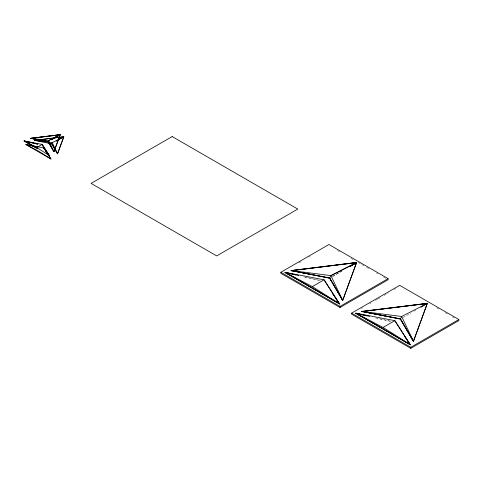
<?xml version="1.0" encoding="UTF-8"?>
<svg xmlns="http://www.w3.org/2000/svg" width="483" height="483" viewBox="0 0 483 483"><rect width="100%" height="100%" fill="white"/><g stroke="black" fill="none" stroke-linecap="round" stroke-linejoin="round"><path stroke-width="0.36" stroke-dasharray="2.42 1.81" d="M299.055 262.824L301.652 261.327M308.794 257.197L310.098 256.449M332.896 276.361L341.861 271.18M361.362 308.552L362.667 307.798M369.809 303.674L371.107 302.926M375.653 300.299L377.603 299.176M378.255 298.802L380.199 297.673M384.1 295.427L388.646 292.801M394.49 289.426L395.794 288.677M402.985 317.603L411.317 312.791M413.877 311.312L415.803 310.207M332.256 276.56L341.861 271.078M303.831 276.813L320.458 280.629M375.321 317.826L391.224 321.479L377.489 318.243M305.28 277.055L320.458 280.611M337.382 250.454L339.984 251.957M351.038 258.333L353.634 259.836M358.187 262.462L364.037 265.843M366.639 267.341L368.589 268.47M376.39 272.973L377.694 273.722M383.544 277.103L386.14 278.6M436.747 307.816L439.349 309.319M445.199 312.7L447.795 314.198M452.348 316.824L454.298 317.953"/><path stroke-width="0.72" d="M413.43 341.366L427.328 303.36L361.827 311.384L400.425 319.082L413.43 341.366L427.328 303.36L361.827 311.571L400.425 318.895L413.43 341.366L400.425 318.895L361.827 311.384L401.657 316.486L427.328 303.36L420.922 307.248M53.939 151.765L60.194 134.666L30.731 138.277L48.089 141.736L53.939 151.765L48.089 141.658L30.731 138.277L48.644 140.571L60.194 134.666L30.731 138.361L48.089 141.658L48.644 140.571L60.194 134.666M57.537 153.757L52.242 142.648L51.687 143.735L57.537 153.757L63.792 136.743L34.329 140.354L51.687 143.819L57.537 153.842L63.792 136.743L52.242 142.648L34.329 140.354M342.701 300.492L356.599 262.486L291.092 270.516L329.69 278.208L342.701 300.492L329.69 278.021L330.921 275.618L356.599 262.486L342.701 300.305L329.69 278.021L291.092 270.516L330.921 275.618L356.599 262.674L291.092 270.703L329.69 278.021M36.732 147.532L42.154 144.405L49.314 155.562L36.732 147.532L24.15 140.945L36.412 148.07M52.55 139.164L60.194 134.751L53.939 151.68L48.644 140.571M56.149 141.241L63.792 136.828L34.329 140.438M280.865 272.255L328.935 244.507L388.09 278.661L388.09 279.729L340.026 307.484L280.865 273.324L280.865 272.255L340.026 306.415L388.09 278.661M298.772 275.533L285.036 272.315L312.32 286.594L324.075 279.808L339.603 304L285.036 272.315L324.075 279.808L339.603 304L334.985 297.299M350.193 266.375L356.599 262.674L349.553 266.694M351.624 313.111L399.689 285.356L458.85 319.511L458.85 320.579L410.779 348.334L351.624 314.173L351.624 313.111L410.779 347.265L458.85 319.511M369.537 316.377L355.802 313.159L383.085 327.438L394.834 320.652L410.363 344.844L355.802 313.159L394.834 320.652L410.363 344.844L404.911 336.923M51.276 139.841L60.194 134.751L30.731 138.361M291.092 270.703L356.599 262.486M361.827 311.571L427.328 303.547M37.698 148.77L24.15 140.945L42.154 144.405L49.314 155.562L43.838 147.611M43.826 147.901L25.822 144.447L38.405 151.034L50.987 158.979L43.826 147.901L43.826 148.667M24.15 141.03L37.831 144.175L24.15 140.945M35.905 146.85L25.822 144.532L50.987 159.064L45.088 150.503M295.88 274.984L285.036 272.497L339.603 303.813L312.32 286.594M366.645 315.834L355.802 313.34L410.363 344.663L383.085 327.438M285.036 272.315L339.603 303.813M355.802 313.159L410.363 344.663M332.884 294.25L333.723 295.469M42.999 146.391L42.154 144.405M413.43 341.179L401.657 316.486L400.425 319.082M330.921 275.618L342.701 300.305M410.779 347.265L410.779 348.334M340.026 306.415L340.026 307.484M172.177 136.562L91.076 183.389L216.692 255.912L297.794 209.085L172.177 136.562"/></g></svg>
